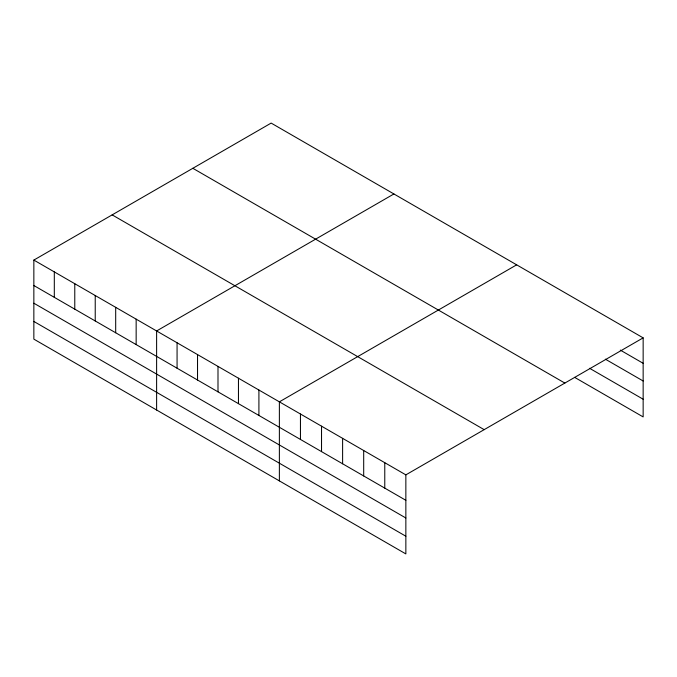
<?xml version="1.0" encoding="UTF-8"?>
<svg xmlns="http://www.w3.org/2000/svg" width="677" height="677" viewBox="0 0 677 677"><rect width="100%" height="100%" fill="white"/><g stroke="black" fill="none" stroke-linecap="round" stroke-linejoin="round"><path stroke-width="1.02" d="M405.853 517.99L405.853 474.865L33.85 260.086L33.85 339.135L405.853 553.913L405.853 517.99L33.85 303.211M574.638 377.36L643.15 416.914L643.15 337.865L271.147 123.087L33.85 260.086M393.904 193.96L156.615 330.96L156.615 410.017M516.669 264.834L279.373 401.842L279.373 480.89M405.853 474.865L643.15 337.865M620.31 350.111L643.15 363.295M605.382 359.182L643.15 380.99M589.574 368.288L643.15 399.218M192.835 168.294L564.846 383.072M112.154 214.88L484.165 429.65M33.85 285.525L405.853 500.295M33.85 321.448L405.853 536.218M384.773 462.687L384.773 488.125M363.693 450.518L363.693 475.956M342.613 438.349L342.613 463.787M321.533 426.18L321.533 451.618M300.453 414.011L300.453 439.441M258.91 390.028L258.91 415.458M238.456 378.215L238.456 403.644M217.994 366.401L217.994 391.839M197.532 354.587L197.532 380.025M177.069 342.774L177.069 368.212M136.153 319.146L136.153 344.585M115.691 307.333L115.691 332.771M95.229 295.527L95.229 320.957M74.775 283.714L74.775 309.144M54.312 271.9L54.312 297.338"/></g></svg>
